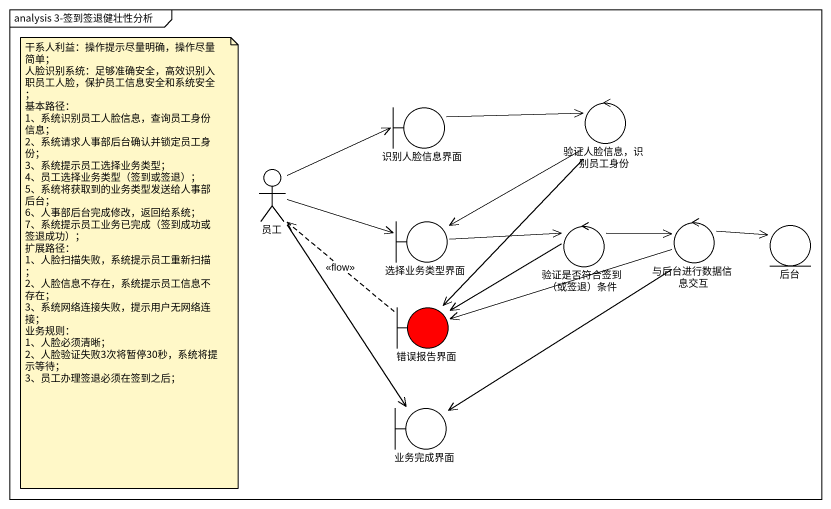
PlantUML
@startuml
mainframe analysis 3-签到签退健壮性分析
boundary 识别人脸信息界面
control "验证人脸信息，识别员工身份" as 验证人脸信息_识别员工身份
actor 员工
boundary 选择业务类型界面
control "验证是否符合签到（或签退）条件" as 验证是否符合签到_或签退_条件
control 与后台进行数据信息交互
entity 后台
boundary 错误报告界面 #FF0000
boundary 业务完成界面
识别人脸信息界面 -right-> 验证人脸信息_识别员工身份
验证人脸信息_识别员工身份 --> 选择业务类型界面
验证人脸信息_识别员工身份 --> 错误报告界面
员工 -right-> 识别人脸信息界面
员工 -right-> 选择业务类型界面
员工 --> 业务完成界面
选择业务类型界面 -right-> 验证是否符合签到_或签退_条件
验证是否符合签到_或签退_条件 -right-> 与后台进行数据信息交互
验证是否符合签到_或签退_条件 -left-> 错误报告界面
与后台进行数据信息交互 -right-> 后台
与后台进行数据信息交互 -left-> 错误报告界面
与后台进行数据信息交互 --> 业务完成界面
错误报告界面 .up.> 员工 : <<flow>>
note as N1
  干系人利益：操作提示尽量明确，操作尽量简单；
  人脸识别系统：足够准确安全，高效识别入职员工人脸，保护员工信息安全和系统安全；
  基本路径：
  1、系统识别员工人脸信息，查询员工身份信息；
  2、系统请求人事部后台确认并锁定员工身份；
  3、系统提示员工选择业务类型；
  4、员工选择业务类型（签到或签退）；
  5、系统将获取到的业务类型发送给人事部后台；
  6、人事部后台完成修改，返回给系统；
  7、系统提示员工业务已完成（签到成功或签退成功）；
  扩展路径：
  1、人脸扫描失败，系统提示员工重新扫描；
  2、人脸信息不存在，系统提示员工信息不存在；
  3、系统网络连接失败，提示用户无网络连接；
  业务规则：
  1、人脸必须清晰；
  2、人脸验证失败3次将暂停30秒，系统将提示等待；
  3、员工办理签退必须在签到之后；
end note
@enduml
